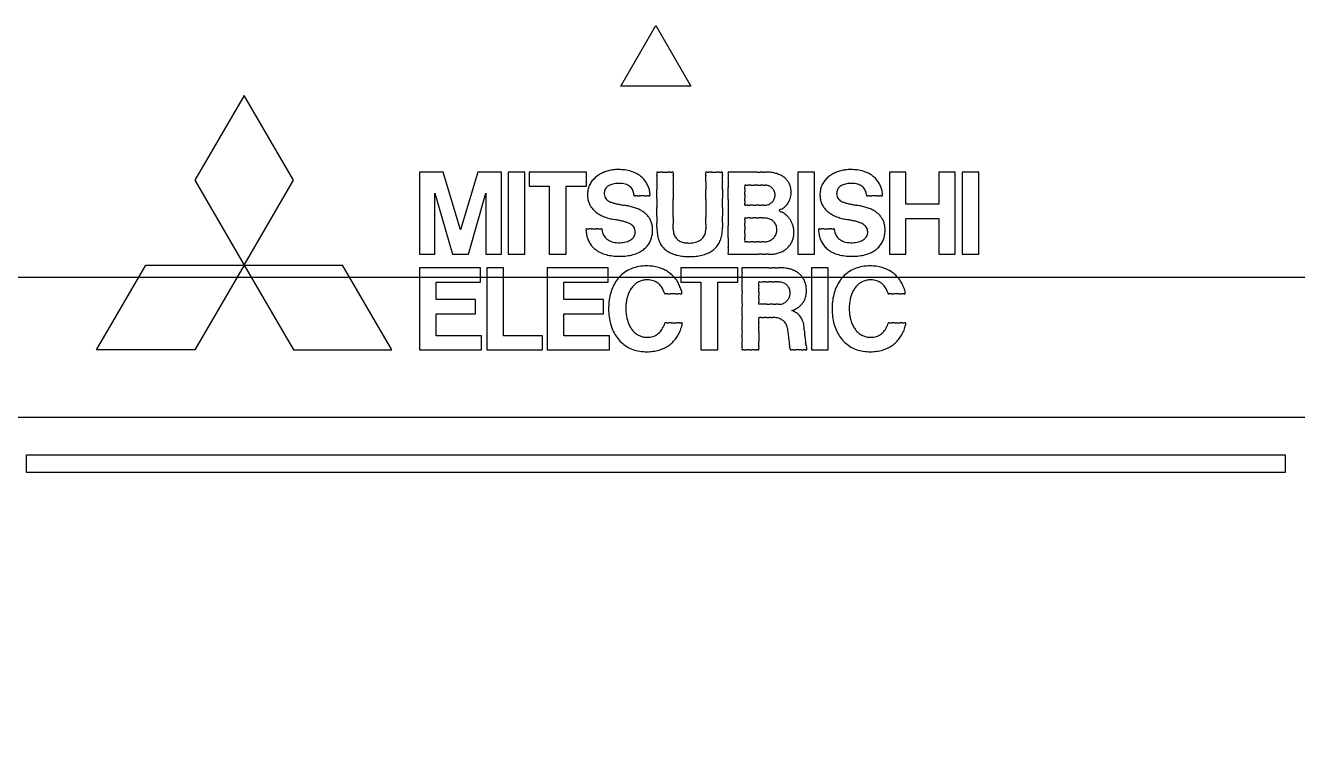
# Model space of a CAD drawing. Header units: millimetres. Extents: x -11 to 5160, y -11 to 2043.
# Drawn here: x 4004.88 to 4011.04, y 1244.85 to 1248.35 of the extents above; entities that cross this region are included whole.
import ezdxf

# ---------------------------------------------------------------- set-up
doc = ezdxf.new("R2010")
doc.units = ezdxf.units.MM

# ---------------------------------------------------------------- blocks, each defined once
blk = doc.blocks.new('*U151')
blk.add_line((1.389, 17.5), (435.049, 17.5))
for points in [[(435.049, -17.5), (1.389, -17.5), (1.389, 17.5), (435.049, 17.5)], [(435.049, -13.5), (1.389, -13.5), (1.389, 13.5), (435.049, 13.5)]]:
    blk.add_lwpolyline(points)
blk = doc.blocks.new('FX5U-32MT ES PLC')
at = {"color": 7, "linetype": 'Continuous'}
for p, q in [((82.45, 22.96795), (83.45, 24.7)), ((83.45, 24.7), (84.45, 22.96795)), ((84.45, 22.96795), (82.45, 22.96795)), ((71.67351, 22.70001), (70.26584, 20.27191)), ((73.08117, 20.27191), (71.67351, 22.70001)), ((77.36412, 20.50617), (76.68268, 20.50617)), ((76.68268, 20.50617), (76.68268, 18.15593)), ((77.85814, 18.85666), (77.36412, 20.50617)), ((78.35148, 20.50617), (77.85814, 18.85666)), ((79.03361, 20.50617), (78.35148, 20.50617)), ((79.03361, 18.15593), (79.03361, 20.50617)), ((79.69714, 20.50617), (79.2224, 20.50617)), ((79.2224, 20.50617), (79.2224, 18.15593)), ((79.69714, 18.15593), (79.69714, 20.50617)), ((81.46171, 20.50617), (79.82392, 20.50617)), ((79.82392, 20.50617), (79.82392, 20.09896)), ((81.46171, 20.09896), (81.46171, 20.50617)), ((86.247854, 20.50617), (85.519991, 20.50617)), ((87.98397, 20.50617), (87.50923, 20.50617)), ((87.50923, 20.50617), (87.50923, 18.15593)), ((87.98397, 18.15593), (87.98397, 20.50617)), ((90.59949, 20.50617), (90.13233, 20.50617)), ((90.13233, 20.50617), (90.13233, 18.15593)), ((90.59949, 19.58978), (90.59949, 20.50617)), ((92.01129, 20.50617), (91.54413, 20.50617)), ((91.54413, 20.50617), (91.54413, 19.58978)), ((92.01129, 18.15593), (92.01129, 20.50617)), ((92.68308, 20.50617), (92.20766, 20.50617)), ((92.20766, 20.50617), (92.20766, 18.15593)), ((92.68308, 18.15593), (92.68308, 20.50617)), ((70.26584, 20.27191), (71.67351, 17.84449)), ((71.67351, 17.84449), (73.08117, 20.27191)), ((79.82392, 20.09896), (80.39994, 20.09896)), ((80.39994, 20.09896), (80.39994, 18.15593)), ((80.885, 18.15593), (80.885, 20.09896)), ((80.885, 20.09896), (81.46171, 20.09896)), ((86.563119, 20.13272), (86.58181, 20.13272)), ((77.12778, 19.90328), (77.6287, 18.15593)), ((77.12778, 18.15593), (77.12778, 19.90328)), ((78.08759, 18.15593), (78.5885, 19.90328)), ((78.5885, 19.90328), (78.5885, 18.15593)), ((83.94632, 19.215052), (83.94632, 19.462794)), ((91.54413, 19.58978), (90.59949, 19.58978)), ((90.59949, 18.15593), (90.59949, 19.18188)), ((90.59949, 19.18188), (91.54413, 19.18188)), ((91.54413, 19.18188), (91.54413, 18.15593)), ((86.54667, 18.51215), (86.529087, 18.51215)), ((67.4512, 15.41708), (68.85887, 17.84449)), ((68.85887, 17.84449), (74.48884, 17.84449)), ((71.67351, 17.84449), (70.26584, 15.41708)), ((71.67351, 17.84449), (73.08117, 15.41708)), ((71.678507, 17.835869), (71.687126, 17.844489)), ((75.89651, 15.41708), (74.48884, 17.84449)), ((76.68268, 18.15593), (77.12778, 18.15593)), ((77.6287, 18.15593), (78.08759, 18.15593)), ((78.5885, 18.15593), (79.03361, 18.15593)), ((79.2224, 18.15593), (79.69714, 18.15593)), ((80.39994, 18.15593), (80.885, 18.15593)), ((85.520606, 18.15593), (85.991761, 18.15593)), ((85.991761, 18.15593), (86.00786, 18.15593)), ((86.00786, 18.15593), (86.282882, 18.15593)), ((87.50923, 18.15593), (87.98397, 18.15593)), ((90.13233, 18.15593), (90.59949, 18.15593)), ((91.54413, 18.15593), (92.01129, 18.15593)), ((92.20766, 18.15593), (92.68308, 18.15593)), ((78.42865, 17.76525), (76.68268, 17.76525)), ((76.68268, 17.76525), (76.68268, 15.41708)), ((78.42865, 17.35804), (78.42865, 17.76525)), ((79.09287, 17.76525), (78.61538, 17.76525)), ((78.61538, 17.76525), (78.61538, 15.41708)), ((79.09287, 15.8236), (79.09287, 17.76525)), ((82.08734, 17.76525), (80.34068, 17.76525)), ((80.34068, 17.76525), (80.34068, 15.41708)), ((82.08734, 17.35804), (82.08734, 17.76525)), ((85.79495, 17.76525), (84.15716, 17.76525)), ((84.15716, 17.76525), (84.15716, 17.35804)), ((85.79495, 17.35804), (85.79495, 17.76525)), ((86.673912, 17.76939), (85.915504, 17.76939)), ((87.89577, 17.76525), (87.89577, 15.41708)), ((88.3712, 17.76525), (87.89577, 17.76525)), ((88.3712, 15.41708), (88.3712, 17.76525)), ((77.16017, 16.85782), (77.16017, 17.35804)), ((77.16017, 17.35804), (78.42865, 17.35804)), ((80.81817, 16.85782), (80.81817, 17.35804)), ((80.81817, 17.35804), (82.08734, 17.35804)), ((84.15716, 17.35804), (84.73318, 17.35804)), ((84.73318, 17.35804), (84.73318, 15.41708)), ((85.21825, 15.41708), (85.21825, 17.35804)), ((85.21825, 17.35804), (85.79495, 17.35804)), ((78.2874, 16.85782), (77.16017, 16.85782)), ((78.2874, 16.44992), (78.2874, 16.85782)), ((81.94609, 16.85782), (80.81817, 16.85782)), ((81.94609, 16.44992), (81.94609, 16.85782)), ((86.38889, 16.72346), (86.38889, 16.743608)), ((77.16017, 15.8236), (77.16017, 16.44992)), ((77.16017, 16.44992), (78.2874, 16.44992)), ((80.81817, 16.44992), (81.94609, 16.44992)), ((80.81817, 15.8236), (80.81817, 16.44992)), ((86.618127, 16.72346), (86.38889, 16.72346)), ((78.46172, 15.8236), (77.16017, 15.8236)), ((78.46172, 15.41708), (78.46172, 15.8236)), ((80.20494, 15.8236), (79.09287, 15.8236)), ((80.20494, 15.41708), (80.20494, 15.8236)), ((82.11973, 15.8236), (80.81817, 15.8236)), ((82.11973, 15.41708), (82.11973, 15.8236)), ((70.26584, 15.41708), (67.4512, 15.41708)), ((73.08117, 15.41708), (75.89651, 15.41708)), ((76.68268, 15.41708), (78.46172, 15.41708)), ((78.61538, 15.41708), (80.20494, 15.41708)), ((80.34068, 15.41708), (82.11973, 15.41708)), ((84.73318, 15.41708), (85.21825, 15.41708)), ((87.89577, 15.41708), (88.3712, 15.41708)), ((65.45115, 11.91755), (65.45115, 12.41709)), ((65.45115, 12.41709), (101.45085, 12.41709)), ((101.45085, 12.41709), (101.45085, 11.91755)), ((101.45085, 11.91755), (65.45115, 11.91755))]:
    blk.add_line(p, q, dxfattribs=at)
for centre, radius, start, end in [((82.227581, 19.76548), 0.777696, 123.100774, 132.984426), ((82.293201, 19.66533), 0.897429, 114.371119, 123.11849), ((82.342783, 19.556929), 1.016631, 106.518261, 114.39549), ((82.366479, 19.480166), 1.096963, 99.163656, 106.564894), ((82.37676, 19.412952), 1.164956, 92.133974, 99.136383), ((82.380687, 19.280904), 1.297059, 84.072109, 92.090117), ((82.398272, 19.390166), 1.186582, 75.733784, 84.37183), ((82.455041, 19.619), 0.950816, 65.932827, 75.65104), ((82.506967, 19.736313), 0.822525, 55.616045, 65.902917), ((82.553195, 19.804924), 0.739797, 44.898811, 55.5699), ((83.636023, 20.451315), 0.163458, 163.669211, 196.330789), ((83.503788, 20.487761), 0.026403, 135.795174, 158.876618), ((82.584166, 20.319569), 0.899096, 354.525008, 5.474992), ((83.500748, 20.469288), 0.040158, 66.697224, 113.302776), ((83.543319, 20.707473), 0.203064, 262.448825, 277.551175), ((83.603888, 19.6173), 0.889516, 87.816914, 92.183086), ((83.675256, 25.24082), 4.734799, 269.546404, 270.453596), ((83.750224, 25.215958), 4.709937, 269.54401, 270.45599), ((83.821592, 19.620127), 0.88669, 87.809954, 92.190046), ((83.882161, 20.70684), 0.202437, 262.425294, 277.574706), ((83.924732, 20.469428), 0.040029, 66.617743, 113.382257), ((83.921388, 20.487818), 0.026583, 20.293748, 43.661256), ((84.889103, 20.314554), 0.946889, 174.662026, 185.337974), ((83.780922, 20.44984), 0.172, 344.073671, 15.926329), ((85.036949, 20.44984), 0.169233, 163.806203, 196.193797), ((84.899599, 20.487456), 0.026931, 135.980927, 159.158393), ((83.947456, 20.314554), 0.93115, 354.571531, 5.428469), ((84.8964, 20.468686), 0.040822, 66.669095, 113.330905), ((84.939724, 20.710802), 0.206426, 262.440418, 277.559582), ((85.001364, 19.602681), 0.904147, 87.814265, 92.185735), ((85.073993, 25.308174), 4.802155, 269.544859, 270.455141), ((85.150287, 25.336089), 4.83007, 269.547489, 270.452511), ((85.222916, 19.599506), 0.907319, 87.82191, 92.17809), ((85.284556, 20.711511), 0.207129, 262.466234, 277.533766), ((85.32788, 20.46853), 0.040965, 66.755436, 113.244564), ((85.324991, 20.487397), 0.02675, 21.673318, 44.570739), ((86.230266, 20.319569), 0.884586, 174.434919, 185.565081), ((85.195645, 20.451315), 0.160909, 343.403087, 16.596913), ((85.529684, 20.494211), 0.017216, 136.002354, 223.903552), ((85.266458, 20.405553), 0.262293, 342.99255, 17.00745), ((86.294495, -2072.440076), 2092.946246, 89.998723, 90.001277), ((86.385556, 559.873164), 539.366996, 269.995281, 270.004719), ((86.46773, -110.170094), 130.67627, 89.983446, 90.016554), ((86.53213, 48.743901), 28.237743, 269.945935, 270.054065), ((86.569869, 16.341599), 4.164586, 89.847378, 90.152622), ((86.580278, 19.118474), 1.387696, 84.361365, 89.971719), ((86.614334, 19.475347), 1.029204, 76.740565, 84.296102), ((86.663177, 19.680054), 0.818752, 68.150544, 76.78175), ((86.723094, 19.829946), 0.657329, 58.265353, 68.135554), ((86.776774, 19.917484), 0.554643, 47.29279, 58.225111), ((88.875931, 19.765483), 0.777695, 123.100985, 132.984609), ((88.941549, 19.665337), 0.897422, 114.371348, 123.118717), ((88.991132, 19.556933), 1.016627, 106.518516, 114.39569), ((89.014813, 19.48023), 1.096898, 99.16368, 106.565252), ((89.025117, 19.412821), 1.165088, 92.134545, 99.13603), ((89.02908, 19.279153), 1.298811, 84.075788, 92.089623), ((89.04666, 19.387936), 1.188811, 75.74735, 84.377403), ((89.103636, 19.617834), 0.951963, 65.950379, 75.66439), ((89.155764, 19.73569), 0.823094, 55.635017, 65.920668), ((89.202219, 19.804682), 0.739923, 44.915552, 55.588826), ((82.110145, 19.875037), 0.61659, 156.580718, 169.355943), ((82.114484, 19.871826), 0.621849, 144.226127, 156.46813), ((82.160618, 19.837562), 0.67931, 132.997885, 144.156101), ((82.20722, 19.901701), 0.236502, 143.672483, 156.583489), ((82.225038, 19.887918), 0.259022, 131.503364, 143.551055), ((82.257942, 19.850332), 0.308975, 120.804292, 131.45428), ((82.297717, 19.783626), 0.386639, 111.656206, 120.804785), ((82.336841, 19.685594), 0.492191, 103.883529, 111.677801), ((82.368386, 19.559422), 0.622245, 97.215937, 103.915583), ((82.388766, 19.399195), 0.783763, 91.454047, 97.222691), ((82.392107, 19.395939), 0.78711, 85.472414, 91.691179), ((82.405803, 19.56474), 0.617755, 78.093296, 85.502894), ((82.43321, 19.694194), 0.485431, 69.469937, 78.106074), ((82.465721, 19.781259), 0.392495, 59.574423, 69.457271), ((82.497224, 19.835183), 0.330043, 48.471092, 59.549371), ((82.511424, 19.852481), 0.307679, 36.803885, 48.315078), ((82.527494, 19.863912), 0.287965, 24.575031, 36.898333), ((82.573407, 19.826164), 0.710488, 34.268547, 44.836019), ((82.579613, 19.831677), 0.702255, 23.839736, 34.181927), ((82.637108, 19.851015), 0.641874, 13.244844, 24.335197), ((87.444188, 20.120624), 3.966643, 178.365225, 181.634775), ((79.768461, 20.110261), 4.179475, 358.406781, 1.593219), ((88.982768, 20.110261), 4.109981, 178.379835, 181.620165), ((81.449163, 20.120624), 3.902328, 358.338275, 1.661725), ((86.898182, 20.196635), 1.387215, 174.531527, 185.468473), ((79.395658, 19.894975), 6.123967, 358.414322, 1.585678), ((86.082065, 20.107218), 0.094685, 168.562004, 191.437996), ((88.091, 19.984789), 2.102128, 178.899807, 181.100193), ((86.009576, 20.120636), 0.021011, 144.892075, 165.222951), ((85.502148, 20.056796), 0.488139, 356.283001, 3.716999), ((86.008582, 20.102101), 0.034637, 62.125105, 117.874895), ((86.055097, 20.317877), 0.187624, 260.700187, 279.299813), ((86.125582, 19.305566), 0.828128, 87.219997, 92.780003), ((86.211477, 23.484359), 3.351951, 269.218304, 270.781696), ((86.304221, 7.271599), 12.861207, 89.790556, 90.209444), ((86.395252, 67.451462), 47.318763, 269.946701, 270.053299), ((86.476011, -147.464349), 167.597073, 89.98744, 90.01256), ((86.537935, 598.946344), 578.813625, 269.997507, 270.002493), ((86.579671, 19.88957), 0.24316, 79.616634, 89.495911), ((86.576559, 19.878533), 0.254579, 69.649196, 79.375553), ((86.564658, 19.844856), 0.290294, 60.990458, 69.758356), ((86.557502, 19.831798), 0.305184, 52.481824, 61.004388), ((86.555501, 19.82889), 0.308709, 43.963205, 52.515961), ((86.562432, 19.835424), 0.299183, 35.069774, 43.98398), ((86.812474, 19.957216), 0.501234, 35.609501, 47.211146), ((86.818543, 19.962643), 0.49314, 23.83777, 35.50738), ((86.786189, 19.949209), 0.528165, 12.620873, 23.752362), ((86.706592, 19.932035), 0.609591, 2.439008, 12.561364), ((88.758565, 19.875016), 0.616662, 156.581501, 169.355221), ((88.762821, 19.871834), 0.621834, 144.226065, 156.468359), ((88.808974, 19.837559), 0.679317, 132.998099, 144.156177), ((88.85543, 19.901723), 0.236359, 143.653601, 156.574249), ((88.873292, 19.887895), 0.258942, 131.475661, 143.531658), ((88.906297, 19.850156), 0.309077, 120.772262, 131.42639), ((88.946224, 19.783113), 0.387109, 111.625138, 120.772829), ((88.985527, 19.684479), 0.493284, 103.857967, 111.646913), ((89.017253, 19.557338), 0.624324, 97.199699, 103.890091), ((89.037756, 19.395819), 0.787139, 91.449413, 97.206861), ((89.041088, 19.394598), 0.788451, 85.476446, 91.689263), ((89.054855, 19.564854), 0.617639, 78.092698, 85.503845), ((89.08224, 19.694174), 0.485451, 69.470231, 78.106083), ((89.114762, 19.781272), 0.39248, 59.574205, 69.457411), ((89.146263, 19.835194), 0.330031, 48.470583, 59.549175), ((89.160463, 19.852491), 0.307668, 36.803064, 48.314542), ((89.176527, 19.863917), 0.287962, 24.574156, 36.897484), ((89.222612, 19.826118), 0.710347, 34.280787, 44.852562), ((89.228946, 19.831722), 0.701957, 23.846482, 34.194017), ((89.286348, 19.851032), 0.641672, 13.247513, 24.341666), ((82.181205, 19.863784), 0.688509, 169.527864, 181.493581), ((82.192007, 19.86006), 0.699222, 181.165463, 191.157345), ((82.10976, 19.844417), 0.615502, 191.210152, 201.940192), ((82.255021, 19.894227), 0.284831, 169.971006, 182.301752), ((82.23745, 19.889182), 0.267107, 181.371667, 197.969587), ((82.210234, 19.900978), 0.239556, 156.711279, 169.695501), ((82.18681, 19.874953), 0.214558, 198.527331, 217.039195), ((82.208673, 19.894981), 0.24409, 217.700558, 234.147503), ((82.286941, 20.003984), 0.378281, 234.208801, 245.926751), ((82.415759, 20.287516), 0.689701, 245.763967, 253.086345), ((82.427452, 19.823355), 0.39584, 14.60927, 23.891388), ((82.55715, 19.849943), 0.263722, 1.253733, 16.126992), ((82.86531, 19.848516), 0.045079, 170.813076, 211.846876), ((82.842513, 19.871039), 0.048833, 251.497933, 288.502067), ((82.884363, 19.572301), 0.253801, 84.040065, 95.959935), ((82.944306, 20.936389), 1.112167, 268.269251, 271.730749), ((83.015106, 14.344629), 5.480228, 89.610975, 90.389025), ((83.089524, 11.055225), 8.769584, 89.756894, 90.243106), ((83.160324, 21.296836), 1.472489, 268.692855, 271.307145), ((83.220267, 19.493129), 0.332646, 85.456148, 94.543852), ((83.262117, 19.886387), 0.063575, 255.891709, 284.108291), ((80.595229, 19.517227), 2.709685, 7.629505, 10.221601), ((83.228161, 19.854097), 0.057515, 329.296779, 23.448534), ((143.952222, 19.620688), 60.473203, 179.876277, 180.123723), ((67.477743, 19.879367), 16.00193, 359.541344, 0.458656), ((100.898976, 19.86252), 16.953166, 179.555443, 180.444557), ((14.4787, 19.596888), 69.46775, 359.889402, 0.110598), ((154.147498, 19.596888), 69.273198, 179.889091, 180.110909), ((68.189691, 19.86252), 16.685257, 359.548305, 0.451695), ((101.088861, 19.879367), 15.739533, 179.533697, 180.466303), ((26.020832, 19.620688), 59.329162, 359.873891, 0.126109), ((117.599527, 19.537008), 32.082801, 179.66335, 180.33665), ((88.101531, 19.646944), 2.11254, 179.085394, 180.914606), ((102.873428, 19.809225), 16.884229, 179.846128, 180.153872), ((78.046825, 19.899497), 7.942562, 359.675893, 0.324107), ((77.623675, 19.722273), 8.365688, 359.71503, 0.28497), ((86.573177, 19.838851), 0.278656, 309.208321, 319.228321), ((86.565286, 19.845533), 0.288996, 319.246683, 328.722567), ((86.575693, 19.84467), 0.283017, 25.574172, 35.080244), ((86.554534, 19.852069), 0.301578, 328.721817, 337.685297), ((86.590152, 19.851646), 0.266964, 15.353211, 25.563308), ((86.547328, 19.855137), 0.30941, 337.666469, 346.301935), ((86.599297, 19.854315), 0.257438, 4.468947, 15.31932), ((86.545742, 19.855537), 0.311046, 346.299575, 354.770714), ((86.576705, 19.853501), 0.280027, 354.608043, 4.274761), ((86.764448, 19.916314), 0.550005, 330.281456, 338.265541), ((86.745003, 19.924467), 0.571087, 338.228094, 346.108931), ((86.741077, 19.925409), 0.575124, 346.111738, 354.166076), ((86.696505, 19.928812), 0.619812, 354.27192, 2.696959), ((88.829186, 19.863816), 0.688141, 169.524856, 181.496994), ((88.839139, 19.860093), 0.698004, 181.170219, 191.179839), ((88.757346, 19.844523), 0.614744, 191.234204, 201.979282), ((88.903317, 19.894228), 0.284778, 169.969321, 182.302394), ((88.88576, 19.889179), 0.267066, 181.371357, 197.971839), ((88.858465, 19.900992), 0.239435, 156.702623, 169.693751), ((88.835112, 19.874948), 0.214509, 198.530189, 217.047245), ((88.856999, 19.895002), 0.244076, 217.709249, 234.160345), ((88.935318, 20.004126), 0.378396, 234.221426, 245.940505), ((89.064221, 20.288021), 0.690182, 245.777467, 253.099236), ((89.07648, 19.82336), 0.395841, 14.608512, 23.890564), ((89.206165, 19.849943), 0.263737, 1.253716, 16.126088), ((89.51434, 19.848516), 0.04508, 170.813287, 211.846841), ((89.491544, 19.87104), 0.048834, 251.497738, 288.502262), ((89.533394, 19.572298), 0.253804, 84.040002, 95.959998), ((89.593339, 20.936402), 1.112179, 268.269233, 271.730767), ((89.66414, 14.344563), 5.480293, 89.610971, 90.389029), ((89.73856, 11.055166), 8.769643, 89.756891, 90.243109), ((89.809361, 21.296848), 1.472501, 268.692838, 271.307162), ((89.869306, 19.493127), 0.332649, 85.456087, 94.543913), ((89.911156, 19.886387), 0.063575, 255.891518, 284.108482), ((87.247262, 19.51764), 2.706664, 7.629254, 10.224252), ((89.8772, 19.854097), 0.057515, 329.296826, 23.448399), ((82.082957, 19.834764), 0.587035, 202.043772, 213.009764), ((82.106822, 19.851427), 0.616126, 213.100153, 223.620025), ((82.167626, 19.910325), 0.700777, 223.676521, 233.257153), ((82.254418, 20.027111), 0.846282, 233.278511, 241.666926), ((82.614567, 20.930043), 1.362278, 252.948459, 257.162078), ((83.026212, 22.717834), 3.196846, 257.088257, 259.100515), ((84.491914, 30.224037), 10.844803, 258.995175, 259.649516), ((81.412636, 13.254961), 6.401418, 78.619658, 79.825382), ((82.35136, 17.904125), 1.658433, 73.878475, 78.719501), ((82.503203, 18.448542), 1.093275, 66.811841, 73.600748), ((82.578519, 18.620986), 0.905108, 59.283878, 66.896116), ((82.664648, 18.766651), 0.735885, 50.478968, 59.256064), ((82.72943, 18.845757), 0.633638, 40.728553, 50.445653), ((-106.042192, 19.369475), 189.521391, 359.963532, 0.036468), ((1147.238608, 19.338923), 1062.364186, 179.993319, 180.006681), ((265.644255, 19.369475), 180.294446, 179.961665, 180.038335), ((120.882627, 19.159168), 35.365854, 179.693261, 180.306739), ((86.013328, 19.565492), 0.024461, 169.71864, 197.639589), ((85.558985, 19.591541), 0.430821, 357.115167, 2.884833), ((86.00229, 19.582539), 0.027365, 243.353852, 296.646148), ((86.041138, 19.390796), 0.169382, 80.973298, 99.026702), ((86.104504, 20.328317), 0.771116, 267.265299, 272.734701), ((86.184216, 16.396762), 3.161609, 89.222154, 90.777846), ((86.2721, 31.601573), 12.043577, 269.78609, 270.21391), ((86.359984, -16.557675), 36.115781, 89.931909, 90.068091), ((86.439696, 53.398469), 33.840409, 269.937708, 270.062292), ((86.503062, 10.328153), 9.229965, 89.835033, 90.164967), ((86.54191, 21.057154), 1.499124, 269.530936, 270.469064), ((86.551979, 19.973066), 0.414992, 270.30425, 277.197962), ((86.563594, 19.86553), 0.306854, 277.562165, 288.153076), ((86.569659, 19.847716), 0.288038, 288.110654, 298.625209), ((86.57535, 19.836447), 0.275419, 298.709225, 309.174278), ((87.013614, 19.422788), 0.041831, 191.094791, 225.251451), ((87.032679, 19.362962), 0.079337, 86.91973, 139.261476), ((87.086002, 19.520476), 0.163097, 231.362398, 260.565697), ((86.987909, 19.587856), 0.153702, 288.60309, 315.256275), ((86.954561, 19.11721), 0.264025, 48.17735, 66.635514), ((86.217991, 20.570045), 1.400619, 308.876335, 311.823664), ((86.525273, 18.539914), 0.982649, 46.900594, 51.972797), ((86.846045, 19.84633), 0.442735, 313.710337, 323.221453), ((86.742849, 19.930365), 0.575731, 322.671871, 330.132631), ((88.731194, 19.835112), 0.586972, 202.08289, 213.054246), ((88.755557, 19.852124), 0.616671, 213.144451, 223.661229), ((88.816755, 19.911475), 0.70192, 223.717196, 233.289052), ((88.903802, 20.028729), 0.847953, 233.309967, 241.687836), ((89.26309, 20.931235), 1.363433, 252.961074, 257.174585), ((89.675214, 22.723028), 3.202009, 257.101257, 259.112337), ((91.117439, 30.114363), 10.732728, 259.004716, 259.666709), ((88.081138, 13.348451), 6.305924, 78.625491, 79.851256), ((89.001437, 17.910555), 1.651924, 73.85659, 78.71151), ((89.151022, 18.445936), 1.096074, 66.816292, 73.586183), ((89.226296, 18.618378), 0.907924, 59.306899, 66.898856), ((89.312366, 18.764053), 0.738722, 50.528786, 59.280137), ((89.377516, 18.843733), 0.635799, 40.801704, 50.496432), ((82.351201, 20.20589), 1.049576, 241.648311, 248.887998), ((82.462349, 20.495791), 1.360053, 248.918868, 254.931924), ((82.512349, 20.660052), 1.531675, 254.72323, 260.475724), ((81.669575, 15.627435), 3.57102, 78.550645, 80.500871), ((81.863984, 16.539284), 2.638744, 76.371252, 78.757707), ((82.147962, 17.709546), 1.434519, 72.453243, 76.380595), ((82.323777, 18.26127), 0.855462, 66.704393, 72.54022), ((82.45794, 18.570789), 0.518118, 58.292384, 66.79496), ((82.555017, 18.727317), 0.333931, 46.586771, 58.346981), ((82.614056, 18.790569), 0.24741, 31.752421, 46.451739), ((82.625383, 18.799668), 0.232997, 15.780992, 31.315574), ((82.767145, 18.879189), 0.583245, 30.3499, 40.65722), ((82.766222, 18.879671), 0.583798, 19.914326, 30.263284), ((82.717553, 18.862882), 0.635276, 10.000656, 19.8429), ((82.607681, 18.84422), 0.74672, 1.061642, 9.946769), ((86.061168, 18.908275), 2.582067, 179.615045, 181.189217), ((294.932873, 19.150619), 211.453736, 179.973384, 180.026616), ((25.954457, 18.989007), 57.524738, 359.936868, 0.063132), ((141.806383, 19.114184), 57.860151, 179.900115, 180.099885), ((72.889397, 18.948228), 11.057115, 359.662728, 0.337272), ((94.074888, 18.948228), 9.200688, 179.594675, 180.405325), ((37.208092, 19.114184), 47.666445, 359.878754, 0.121246), ((82.972509, 18.907966), 2.377407, 358.776996, 0.425537), ((131.912158, 18.989007), 46.562351, 179.922005, 180.077995), ((-93.79671, 19.150619), 179.146587, 359.968584, 0.031416), ((78.983208, 18.797888), 6.536334, 358.492601, 1.507399), ((86.014466, 19.184608), 0.025834, 161.27916, 192.658182), ((87.834438, 19.087627), 1.84561, 178.759759, 181.240241), ((105.271928, 18.89538), 19.282742, 179.840388, 180.159612), ((78.455476, 18.998388), 7.533945, 359.625139, 0.374861), ((85.614586, 19.153261), 0.375554, 356.078135, 3.921865), ((86.001973, 19.167055), 0.028484, 65.142477, 114.857523), ((86.039874, 19.367754), 0.176765, 261.565505, 278.434495), ((86.101697, 18.388781), 0.80492, 87.444091, 92.555909), ((86.179467, 22.493697), 3.301063, 269.273165, 270.726835), ((86.26521, 6.575526), 12.617451, 89.800793, 90.199207), ((86.350953, 58.5539), 39.361022, 269.939045, 270.060955), ((86.428723, -22.980178), 42.173093, 89.951234, 90.048766), ((86.490546, 31.263868), 12.070996, 269.876932, 270.123068), ((86.528447, 17.224469), 1.968467, 89.651479, 90.348521), ((86.537811, 18.618581), 0.574325, 84.677913, 89.73957), ((86.548593, 18.75417), 0.438325, 76.508556, 84.437376), ((86.558031, 18.790827), 0.400478, 68.196685, 76.597935), ((86.576195, 18.836591), 0.351241, 58.856098, 68.174971), ((86.593803, 18.865912), 0.317039, 48.690907, 58.839132), ((86.606605, 18.880878), 0.297347, 37.82197, 48.640142), ((86.606703, 18.881469), 0.296907, 26.657581, 37.743533), ((86.588543, 18.872751), 0.317048, 15.683641, 26.593151), ((86.534485, 18.858407), 0.372972, 5.561845, 15.560235), ((86.767717, 18.814437), 0.616637, 37.653333, 45.920543), ((86.705496, 18.762174), 0.697834, 30.495785, 37.929808), ((86.730946, 18.777863), 0.667943, 22.562244, 30.444077), ((86.744602, 18.783355), 0.653224, 14.402621, 22.576958), ((86.773394, 18.790555), 0.623547, 5.708315, 14.419864), ((89.000697, 20.207864), 1.051615, 241.669028, 248.899013), ((89.111803, 20.497808), 1.362116, 248.92963, 254.935947), ((89.16173, 20.661891), 1.533547, 254.72798, 260.474179), ((88.322091, 15.641194), 3.556875, 78.559159, 80.51967), ((88.515709, 16.549805), 2.62793, 76.370144, 78.767217), ((88.798749, 17.716078), 1.427803, 72.436102, 76.37971), ((88.974108, 18.265789), 0.850802, 66.663608, 72.523502), ((89.107821, 18.573671), 0.51514, 58.21878, 66.754177), ((89.204372, 18.728924), 0.332313, 46.478616, 58.271638), ((89.262784, 18.791302), 0.246859, 31.631482, 46.339388), ((89.273349, 18.799907), 0.233357, 15.694943, 31.193057), ((89.415946, 18.877851), 0.584414, 30.434703, 40.731578), ((89.416084, 18.878951), 0.583739, 19.991603, 30.34851), ((89.368893, 18.862626), 0.633669, 10.049757, 19.919937), ((89.260569, 18.844166), 0.743553, 1.070348, 9.993818), ((81.507814, 18.846866), 0.061546, 148.8426, 204.411223), ((94.549934, 20.592493), 13.217359, 187.700521, 188.272261), ((81.47055, 18.813303), 0.067196, 76.747551, 103.252449), ((82.10947, 18.8244), 0.653181, 191.800829, 203.246532), ((81.51215, 19.229546), 0.351813, 265.729848, 274.270152), ((82.148045, 18.83304), 0.692073, 202.643335, 213.465405), ((81.571736, 17.318937), 1.56013, 88.773658, 91.226342), ((81.642113, 28.543341), 9.664702, 269.780726, 270.219274), ((81.716087, 24.168044), 5.289463, 269.599349, 270.400651), ((81.786464, 17.787645), 1.091576, 88.247116, 91.752884), ((81.84605, 19.126676), 0.249346, 263.969505, 276.030495), ((81.88765, 18.83325), 0.047999, 71.281112, 108.718888), ((81.865655, 18.855335), 0.044104, 351.514117, 32.006175), ((82.175, 18.857037), 0.265851, 181.769722, 196.522523), ((82.337202, 18.894064), 0.432017, 195.112554, 204.020398), ((82.245731, 18.857269), 0.333509, 204.643362, 216.204905), ((82.272564, 18.875787), 0.3661, 216.062755, 226.836238), ((82.286052, 18.891392), 0.38671, 226.960366, 237.633189), ((82.316343, 18.939487), 0.443549, 237.65409, 247.594585), ((82.502214, 18.92346), 0.421627, 293.202062, 302.453441), ((82.54556, 18.855223), 0.340786, 302.460122, 312.817085), ((82.58396, 18.813612), 0.284165, 312.840281, 324.242998), ((82.611095, 18.793641), 0.250474, 324.32296, 336.444598), ((82.632457, 18.784399), 0.227199, 336.428035, 349.274578), ((82.586496, 18.789679), 0.273137, 1.224003, 15.578928), ((82.605792, 18.787129), 0.253917, 349.789206, 1.89224), ((82.68776, 18.813977), 0.663541, 331.007305, 341.879215), ((82.637439, 18.829862), 0.716307, 341.923535, 352.04624), ((82.563338, 18.840266), 0.791135, 352.042595, 1.288472), ((84.54451, 18.878473), 1.065118, 181.279704, 190.387683), ((84.293795, 18.831948), 0.810123, 190.348301, 201.068507), ((85.061513, 18.863389), 1.115368, 178.985353, 181.384995), ((84.371892, 18.849107), 0.42561, 181.706772, 189.422712), ((84.309938, 18.839766), 0.362964, 189.56912, 198.831053), ((84.286049, 18.831428), 0.337662, 198.8004, 209.002014), ((84.270738, 18.823379), 0.320369, 209.070767, 220.224641), ((84.276404, 18.828874), 0.328244, 220.318219, 231.87029), ((84.300507, 18.860666), 0.368135, 231.974494, 243.223601), ((84.477656, 18.917434), 0.430722, 294.497922, 304.143487), ((84.504648, 18.877331), 0.382381, 304.168668, 314.420137), ((84.526712, 18.854514), 0.350642, 314.454822, 325.172389), ((84.538562, 18.845858), 0.335971, 325.229861, 336.151076), ((84.544242, 18.84333), 0.329754, 336.153827, 347.232546), ((84.513276, 18.84896), 0.361201, 347.447093, 357.711694), ((83.970895, 18.863316), 0.903753, 358.175259, 1.256929), ((84.66378, 18.800536), 0.674573, 327.176497, 338.892047), ((84.547886, 18.843932), 0.798319, 338.981897, 349.500169), ((84.349975, 18.881062), 0.999683, 349.474795, 358.633548), ((87.003546, 18.489604), 1.492507, 174.758776, 185.241224), ((86.137025, 18.542361), 0.149429, 171.439139, 188.560861), ((89.30978, 18.687398), 3.320865, 179.174994, 180.825006), ((73.978864, 18.788439), 12.010514, 359.746091, 0.253909), ((85.216819, 18.602093), 0.77335, 357.221457, 2.778543), ((86.56853, 18.861848), 0.346093, 297.098853, 306.649742), ((86.576367, 18.851129), 0.332816, 306.668707, 316.417198), ((86.581688, 18.845915), 0.325367, 316.436536, 326.334811), ((86.582344, 18.845298), 0.324479, 326.361112, 336.334233), ((86.57742, 18.84734), 0.329809, 336.352713, 346.342624), ((86.55816, 18.851615), 0.349534, 346.407103, 356.138295), ((86.514361, 18.854245), 0.39341, 356.185788, 5.881106), ((86.77946, 18.770575), 0.615568, 336.924827, 347.183769), ((86.706077, 18.78669), 0.690698, 347.230681, 356.773751), ((86.72912, 18.788557), 0.667804, 356.502517, 5.501083), ((88.1575, 18.846876), 0.06152, 148.837371, 204.431885), ((101.629939, 20.652654), 13.651825, 187.708757, 188.2623), ((88.120239, 18.813335), 0.06716, 76.760551, 103.239449), ((88.759185, 18.824354), 0.653169, 191.796921, 203.242586), ((88.161776, 19.22936), 0.351624, 265.734006, 274.265994), ((88.798084, 18.833104), 0.692403, 202.637689, 213.453717), ((88.221272, 17.319757), 1.559309, 88.77486, 91.22514), ((88.291544, 28.539905), 9.661265, 269.780979, 270.219021), ((88.365406, 24.163259), 5.284679, 269.59959, 270.40041), ((88.435678, 17.78856), 1.090659, 88.248285, 91.751715), ((88.495174, 19.12647), 0.249137, 263.973551, 276.026449), ((88.536711, 18.833285), 0.047958, 71.293667, 108.706333), ((88.514716, 18.855351), 0.044075, 351.487363, 32.004452), ((88.82359, 18.856966), 0.265409, 181.757397, 196.534909), ((88.986542, 18.894175), 0.432345, 195.116056, 204.017137), ((88.894711, 18.857242), 0.333452, 204.642607, 216.20616), ((88.921605, 18.875799), 0.366115, 216.06333, 226.836424), ((88.935079, 18.891392), 0.386707, 226.960733, 237.633753), ((88.965379, 18.939501), 0.443563, 237.654638, 247.594986), ((89.15073, 18.922934), 0.421149, 293.232195, 302.484691), ((89.19391, 18.855039), 0.340687, 302.491454, 312.84454), ((89.232203, 18.813583), 0.284251, 312.867482, 324.262588), ((89.259273, 18.793674), 0.250651, 324.342514, 336.453816), ((89.280756, 18.784393), 0.227248, 336.435251, 349.278594), ((89.233663, 18.789727), 0.27432, 1.208702, 15.499658), ((89.2537, 18.787163), 0.254359, 349.799294, 1.881236), ((89.337767, 18.814253), 0.663284, 330.967695, 341.846827), ((89.287998, 18.829977), 0.715475, 341.892037, 352.02758), ((89.21537, 18.840229), 0.788823, 352.021776, 1.29488), ((82.13153, 18.824417), 0.673543, 213.628161, 225.03113), ((82.157139, 18.851876), 0.71107, 225.134886, 236.534911), ((82.220549, 18.949627), 0.827583, 236.604493, 247.249665), ((82.347764, 19.016445), 0.526673, 247.625519, 256.721977), ((82.374747, 19.130417), 0.643797, 256.714359, 264.899819), ((82.39089, 19.320393), 0.834456, 264.955388, 271.891043), ((82.394792, 19.353819), 0.867749, 271.560723, 277.855838), ((82.420991, 19.164146), 0.676276, 277.853442, 285.056277), ((82.458583, 19.025061), 0.5322, 285.037834, 293.210021), ((82.553309, 19.035828), 0.922836, 287.792399, 297.518968), ((82.625123, 18.896731), 0.766296, 297.562343, 308.24732), ((82.678011, 18.828287), 0.679803, 308.317752, 319.562569), ((82.700815, 18.807615), 0.649038, 319.645769, 330.939936), ((84.151754, 18.778477), 0.658357, 201.16986, 213.319149), ((84.109257, 18.7526), 0.608634, 213.481129, 226.100972), ((84.133592, 18.780472), 0.645592, 226.259964, 238.233594), ((84.199783, 18.889573), 0.773198, 238.319644, 248.791761), ((84.337157, 18.934342), 0.450422, 243.283676, 253.607081), ((84.37807, 19.074981), 0.596891, 253.649483, 262.580608), ((84.404006, 19.262099), 0.785793, 262.467155, 270.338639), ((84.408464, 19.208768), 0.732448, 270.014538, 277.221414), ((84.425971, 19.062826), 0.585464, 277.317058, 285.576948), ((84.449069, 18.980594), 0.50005, 285.557761, 294.477664), ((84.609735, 18.906192), 0.789065, 292.554965, 303.025545), ((84.672794, 18.807443), 0.671904, 303.106498, 314.776504), ((84.697441, 18.780544), 0.635452, 314.907242, 327.046082), ((85.238632, 18.270749), 0.29061, 343.504415, 16.495585), ((86.011107, 18.523658), 0.022133, 189.20867, 211.330742), ((86.007436, 18.540938), 0.032571, 242.113321, 297.886679), ((86.051192, 18.337326), 0.177135, 80.733984, 99.266016), ((86.117498, 19.293483), 0.782246, 267.23148, 272.76852), ((86.198299, 15.346051), 3.166392, 89.221568, 90.778432), ((86.285543, 30.661344), 12.149275, 269.791431, 270.208569), ((86.371176, -26.187275), 44.699444, 89.946924, 90.053076), ((86.447145, 176.831929), 158.319782, 269.987492, 270.012508), ((86.505397, -528.261437), 546.773587, 89.997518, 90.002482), ((86.548045, 18.925398), 0.413251, 269.809315, 278.800163), ((86.551608, 18.906009), 0.393545, 278.719475, 287.71199), ((86.560223, 18.878225), 0.364457, 287.750591, 297.088558), ((86.741176, 18.897622), 0.736414, 284.895373, 294.289003), ((86.779801, 18.810875), 0.641458, 294.331525, 304.496339), ((86.810232, 18.765796), 0.587071, 304.540312, 315.202149), ((86.825179, 18.750126), 0.565424, 315.261722, 326.120145), ((86.816379, 18.755315), 0.575622, 326.179568, 336.881971), ((88.78138, 18.824362), 0.673649, 213.616577, 225.01553), ((88.806821, 18.851634), 0.710925, 225.119023, 236.517279), ((88.870019, 18.949), 0.826999, 236.586901, 247.233761), ((88.996794, 19.016444), 0.526671, 247.625798, 256.72249), ((89.023804, 19.130557), 0.643938, 256.715393, 264.899278), ((89.039882, 19.3193), 0.833363, 264.95197, 271.892569), ((89.043797, 19.350623), 0.864553, 271.564707, 277.870585), ((89.069876, 19.162139), 0.674274, 277.868563, 285.080552), ((89.107287, 19.023953), 0.531114, 285.06225, 293.23997), ((89.202147, 19.037222), 0.924254, 287.783682, 297.500766), ((89.274, 18.897952), 0.767542, 297.543751, 308.218213), ((89.327082, 18.829199), 0.680687, 308.28809, 319.525113), ((89.350249, 18.808196), 0.649431, 319.607934, 330.900542), ((82.296799, 19.133091), 1.02626, 247.284877, 256.843546), ((82.371743, 19.456309), 1.358053, 256.868492, 265.043428), ((82.407204, 19.816632), 1.720097, 264.903638, 272.089079), ((82.421342, 19.633883), 1.536972, 271.810731, 279.144426), ((82.480435, 19.262945), 1.161357, 279.174463, 287.791847), ((84.280144, 19.096211), 0.994912, 248.782244, 257.531011), ((84.362701, 19.474274), 1.381883, 257.573209, 264.427625), ((84.394238, 19.707297), 1.616891, 264.117188, 270.510705), ((84.422548, 19.636121), 1.545714, 269.484833, 276.454511), ((84.453249, 19.427863), 1.335343, 276.150087, 283.47436), ((84.533062, 19.090822), 0.988983, 283.527536, 292.554408), ((85.534234, 18.172088), 0.023412, 136.401047, 223.643806), ((86.338246, 1614.01311), 1595.857181, 269.998012, 270.001988), ((86.446816, -394.976948), 413.132882, 89.992621, 90.007379), ((86.545792, 118.94103), 100.78511, 269.97398, 270.02602), ((86.624621, -3.950726), 22.10668, 89.914319, 90.085681), ((86.67275, 21.653886), 3.497989, 269.753154, 270.246846), ((86.685235, 19.271427), 1.1155, 270.132761, 276.055077), ((86.710847, 19.009269), 0.852106, 276.201961, 284.936384), ((88.946076, 19.13187), 1.025054, 247.269217, 256.832167), ((89.020829, 19.453965), 1.355709, 256.856997, 265.038886), ((89.056288, 19.814566), 1.718031, 264.900765, 272.089867), ((89.070349, 19.634604), 1.537694, 271.810825, 279.142378), ((89.129334, 19.264263), 1.162686, 279.172284, 287.783204), ((83.137559, 16.833046), 0.993652, 134.267142, 145.052865), ((83.098323, 16.871621), 0.938642, 122.759031, 134.195666), ((83.107078, 16.855057), 0.95731, 111.10908, 122.66326), ((83.143164, 16.757151), 1.061644, 99.95742, 111.022952), ((83.178435, 16.548743), 1.273013, 89.831004, 99.899036), ((83.184823, 16.499563), 1.32219, 82.337764, 90.114088), ((83.207981, 16.672536), 1.147673, 73.987596, 82.332199), ((83.242888, 16.795696), 1.019663, 65.112524, 73.963981), ((83.274148, 16.864611), 0.943992, 55.935649, 65.073384), ((83.302258, 16.906284), 0.893726, 46.564209, 55.93207), ((83.276474, 16.882511), 0.928718, 37.532018, 46.417522), ((87.0869, 17.522669), 1.18165, 174.151994, 185.848006), ((85.915003, 17.765982), 0.004908, 136.020059, 222.761251), ((85.72128, 17.702859), 0.1993, 342.542022, 17.457978), ((86.722478, 1275.357509), 1257.588119, 269.997787, 270.002213), ((86.815584, -300.001301), 317.770695, 89.991969, 90.008031), ((86.895946, 92.286729), 74.517348, 269.972457, 270.027543), ((86.954173, 2.919518), 14.849889, 89.91355, 90.08645), ((86.977814, 15.69651), 2.072881, 88.509903, 90.034138), ((86.999538, 16.595863), 1.173268, 81.205041, 88.428296), ((87.034902, 16.814381), 0.951913, 73.142498, 81.297573), ((87.091972, 17.003509), 0.754362, 63.622773, 73.125203), ((87.147621, 17.116419), 0.628484, 52.894108, 63.59468), ((87.188611, 17.171883), 0.559521, 41.25205, 52.815193), ((87.198159, 17.181702), 0.54587, 29.357454, 41.138019), ((89.528896, 16.833045), 0.99365, 134.266918, 145.05269), ((89.489664, 16.871616), 0.938645, 122.758783, 134.195437), ((89.498423, 16.855047), 0.95732, 111.108861, 122.663013), ((89.534513, 16.757129), 1.061666, 99.957304, 111.022727), ((89.569784, 16.548722), 1.273033, 89.830955, 99.898958), ((89.576172, 16.499588), 1.322165, 82.337691, 90.114038), ((89.59933, 16.672566), 1.147643, 73.987383, 82.33209), ((89.634233, 16.79571), 1.019649, 65.112288, 73.963776), ((89.66549, 16.864618), 0.943987, 55.935421, 65.07314), ((89.693601, 16.906291), 0.893719, 46.563983, 55.931876), ((89.667779, 16.882482), 0.928764, 37.53209, 46.417136), ((83.391113, 16.692785), 1.284396, 154.924117, 163.733188), ((83.235313, 16.765556), 1.112439, 145.087651, 154.918013), ((83.344645, 16.766669), 0.728758, 143.637815, 153.098842), ((83.249587, 16.836608), 0.610744, 132.795165, 143.634217), ((83.197611, 16.891969), 0.534808, 120.639398, 132.738582), ((83.182105, 16.916274), 0.505996, 107.653571, 120.531264), ((83.190342, 16.884881), 0.538411, 94.814645, 107.47573), ((83.196945, 16.81115), 0.612436, 84.969817, 94.851306), ((83.203229, 16.850887), 0.572307, 76.680801, 85.247611), ((83.222959, 16.937851), 0.483138, 67.209593, 76.581805), ((83.23526, 16.968341), 0.450263, 57.650189, 67.14981), ((83.23857, 16.974159), 0.443578, 48.27995, 57.609315), ((83.20555, 16.938971), 0.491818, 39.821888, 48.136729), ((83.220361, 16.947867), 0.474753, 31.491911, 40.142093), ((82.565579, 16.576969), 1.227115, 26.898958, 30.288364), ((83.452781, 17.007279), 0.241866, 13.522712, 31.079852), ((83.365767, 16.944415), 0.820212, 27.838066, 37.902703), ((82.518612, 16.545119), 1.756303, 21.696349, 26.451008), ((83.787803, 17.015303), 0.4045, 5.050514, 26.280709), ((80.561945, 17.239712), 5.351925, 358.25943, 1.74057), ((86.422108, 17.341352), 0.037526, 152.27784, 207.72216), ((87.284103, 17.215236), 0.896259, 177.231188, 182.768812), ((86.401861, 17.341313), 0.02178, 106.643989, 126.552399), ((86.188451, 17.291214), 0.203086, 350.739127, 9.260873), ((82.76155, 17.122648), 3.627675, 359.221439, 0.778561), ((86.414422, 17.276531), 0.087688, 77.620246, 102.379754), ((86.464905, 17.812568), 0.451501, 265.97607, 274.02393), ((86.536999, 15.410857), 1.951741, 88.813599, 91.186401), ((86.622393, 25.156185), 7.794135, 269.669324, 270.330676), ((86.712774, -11.752491), 29.114706, 89.910659, 90.089341), ((86.79983, 101.990108), 84.627938, 269.971796, 270.028204), ((86.875249, -56.188439), 73.550626, 89.9737, 90.0263), ((86.930719, 35.623795), 18.261628, 269.931889, 270.068111), ((86.958302, 16.55883), 0.803371, 88.702731, 90.418974), ((86.966378, 16.992275), 0.369859, 79.291919, 88.433286), ((86.97263, 17.024314), 0.337217, 69.850583, 79.324259), ((86.98197, 17.050441), 0.309471, 59.91745, 69.807594), ((86.988982, 17.062875), 0.295197, 49.798045, 59.885577), ((86.991604, 17.06626), 0.290919, 39.641577, 49.762025), ((86.987194, 17.062843), 0.296495, 29.63104, 39.606387), ((86.975439, 17.056275), 0.30996, 19.883052, 29.612012), ((86.949586, 17.047274), 0.337334, 10.591243, 19.827387), ((86.934695, 17.04377), 0.352616, 1.470625, 10.706099), ((87.16471, 17.163935), 0.583735, 17.929533, 29.267776), ((87.059815, 17.131458), 0.693535, 7.68907, 17.814544), ((86.964389, 17.115658), 0.790223, 358.589703, 7.898678), ((89.782455, 16.692782), 1.284399, 154.924047, 163.733104), ((89.626646, 16.765557), 1.112432, 145.087473, 154.917915), ((89.735998, 16.766658), 0.728771, 143.637517, 153.098408), ((89.64094, 16.836597), 0.610757, 132.795086, 143.633925), ((89.588961, 16.891962), 0.534817, 120.639546, 132.738514), ((89.573449, 16.916277), 0.505993, 107.653787, 120.531457), ((89.581686, 16.884879), 0.538413, 94.814971, 107.475794), ((89.588228, 16.812339), 0.611246, 84.965683, 94.855237), ((89.594472, 16.852307), 0.57089, 76.662847, 85.237926), ((89.613956, 16.938077), 0.48294, 67.196305, 76.564769), ((89.626098, 16.968156), 0.450506, 57.645433, 67.137162), ((89.629438, 16.974004), 0.443779, 48.280835, 57.60566), ((89.596792, 16.939227), 0.491463, 39.817519, 48.138161), ((89.612376, 16.948766), 0.473393, 31.465121, 40.138545), ((88.967229, 16.583903), 1.214396, 26.836592, 30.260032), ((89.844421, 17.008022), 0.240853, 13.398934, 31.018807), ((89.757235, 16.944499), 0.820061, 27.837044, 37.903536), ((88.907037, 16.543818), 1.759493, 21.700621, 26.446653), ((90.179809, 17.015489), 0.40382, 5.032434, 26.298772), ((83.824923, 16.599246), 1.729229, 171.603679, 178.717432), ((83.591887, 16.633877), 1.493634, 163.721261, 171.612572), ((83.798449, 16.612049), 1.211068, 168.564651, 175.125163), ((83.632945, 16.645803), 1.042158, 161.291064, 168.579534), ((83.477676, 16.698851), 0.878078, 153.079976, 161.31985), ((83.749183, 17.062929), 0.061247, 179.152213, 223.06185), ((83.718513, 17.078482), 0.059074, 256.212392, 283.787608), ((83.758869, 16.693147), 0.329014, 85.419135, 94.580865), ((83.819809, 18.507733), 1.487027, 268.664286, 271.335714), ((83.89371, 7.998985), 9.022211, 89.750819, 90.249181), ((83.972948, 11.466478), 5.554776, 89.587408, 90.412592), ((84.049899, 18.165629), 1.145115, 268.150862, 271.849138), ((84.116938, 16.755437), 0.267371, 83.538456, 96.461544), ((84.166443, 17.072565), 0.054996, 249.326895, 290.673105), ((84.149268, 17.042393), 0.04233, 329.8148, 11.609877), ((111.06428, 16.890877), 25.153569, 179.575691, 180.424309), ((100.307927, 17.022678), 13.919129, 179.791395, 180.208605), ((267.771943, 16.837503), 181.383058, 179.98749, 180.01251), ((35.177863, 16.924554), 51.211049, 359.946915, 0.053085), ((-540.036066, 16.770754), 626.424957, 359.997517, 0.002483), ((86.982011, 16.994735), 0.270977, 276.828269, 288.982358), ((86.976719, 17.01165), 0.288695, 288.883482, 299.82096), ((86.968238, 17.02561), 0.305024, 299.899142, 310.014437), ((86.949905, 17.047566), 0.333628, 310.001195, 319.11287), ((86.931558, 17.063616), 0.358004, 319.093029, 327.448565), ((86.925456, 17.067876), 0.36544, 327.400322, 335.385106), ((86.935345, 17.063432), 0.354599, 335.372449, 343.286671), ((86.994595, 17.046769), 0.293062, 343.075487, 352.123978), ((86.994678, 17.044236), 0.292643, 352.612885, 1.680757), ((87.196578, 17.088509), 0.556618, 314.951378, 323.227475), ((87.205722, 17.081407), 0.545042, 323.250154, 332.012308), ((87.196632, 17.085747), 0.555106, 332.056948, 341.081421), ((87.166708, 17.09578), 0.586666, 341.102088, 350.197747), ((87.069164, 17.110921), 0.685366, 350.338701, 358.769962), ((90.216505, 16.599225), 1.729471, 171.604171, 178.716928), ((89.983172, 16.633888), 1.493577, 163.72108, 171.61269), ((90.189754, 16.612048), 1.211034, 168.564262, 175.124966), ((90.024276, 16.645798), 1.042149, 161.290605, 168.579149), ((89.869021, 16.698843), 0.878083, 153.079541, 161.319388), ((90.139912, 17.062793), 0.061203, 179.024298, 222.926741), ((90.109196, 17.078421), 0.05902, 256.180036, 283.819964), ((90.149607, 16.693457), 0.328708, 85.408546, 94.591454), ((90.210632, 18.506287), 1.485582, 268.661149, 271.338851), ((90.284634, 8.016078), 9.005117, 89.750003, 90.249997), ((90.363981, 11.459162), 5.562093, 89.587385, 90.412615), ((90.441037, 18.166654), 1.146141, 268.149978, 271.850022), ((90.508169, 16.755206), 0.267606, 83.535222, 96.464778), ((90.557741, 17.072608), 0.055046, 249.316773, 290.683227), ((90.540576, 17.042416), 0.042356, 329.799365, 11.570899), ((83.854198, 16.593908), 1.758622, 178.564905, 185.672312), ((83.651315, 16.573335), 1.554699, 185.656884, 193.379347), ((83.90866, 16.601191), 1.321804, 175.062192, 181.302242), ((83.84718, 16.598099), 1.260272, 181.225231, 187.664756), ((83.704337, 16.578756), 1.116125, 187.65866, 194.635704), ((164.076146, 16.513057), 78.164981, 179.859595, 180.140405), ((86.664868, 728.708326), 711.984868, 269.996239, 270.003761), ((86.757073, -168.832426), 185.555891, 89.985962, 90.014038), ((86.842469, 62.550767), 45.827324, 269.950075, 270.049925), ((86.912546, 6.380572), 10.342932, 89.833014, 90.166986), ((86.95879, 18.566874), 1.843484, 269.499588, 270.500412), ((86.97321, 17.103028), 0.379572, 270.253701, 276.203843), ((87.158899, 17.1366), 0.618087, 286.611643, 293.169017), ((87.111276, 15.926821), 0.656973, 64.841894, 70.03472), ((87.135531, 15.974866), 0.603177, 59.20376, 64.987164), ((87.160149, 17.133327), 0.614585, 293.181967, 300.041852), ((87.182128, 16.053941), 0.511395, 52.172096, 59.15238), ((87.165677, 17.124296), 0.604, 300.016824, 307.219846), ((87.208429, 16.088078), 0.468301, 44.294255, 52.15229), ((87.180785, 17.104439), 0.579049, 307.217812, 314.943627), ((87.218555, 16.098547), 0.453743, 35.762532, 44.24096), ((90.247295, 16.593861), 1.76038, 178.564832, 185.665117), ((90.043967, 16.57323), 1.556008, 185.648201, 193.363886), ((90.299964, 16.601191), 1.321769, 175.062026, 181.302243), ((90.238516, 16.598099), 1.260268, 181.22522, 187.664766), ((90.095678, 16.578756), 1.116126, 187.658663, 194.635701), ((83.459108, 16.527367), 1.357072, 193.369001, 201.859778), ((83.29889, 16.46305), 1.184426, 201.857998, 211.238101), ((83.560695, 16.540752), 0.967541, 194.607514, 202.295559), ((83.421698, 16.483407), 0.81718, 202.272764, 210.948317), ((83.307994, 16.415027), 0.684499, 210.934005, 220.828217), ((83.024865, 16.38196), 0.704326, 324.668579, 330.704135), ((83.332806, 16.22413), 0.358777, 328.6216, 340.806354), ((83.952737, 16.050163), 0.286624, 152.998112, 168.730235), ((83.735006, 16.158591), 0.043458, 121.436201, 150.035652), ((83.731865, 16.129521), 0.06897, 73.556027, 106.443973), ((83.781645, 16.527883), 0.333588, 264.796051, 275.203949), ((83.849059, 14.772333), 1.423822, 88.504616, 91.495384), ((83.926439, 22.770411), 6.574864, 269.649478, 270.350522), ((84.006119, 33.059596), 16.863972, 269.865945, 270.134055), ((84.080432, 13.814096), 2.381829, 89.161479, 90.838521), ((84.141712, 16.718141), 0.523139, 267.104769, 272.895231), ((86.469531, 15.304486), 2.422271, 160.835581, 164.537493), ((84.182293, 16.103646), 0.093106, 81.253921, 98.746079), ((84.112483, 16.159581), 0.091394, 319.039761, 23.25782), ((75.316379, 16.143142), 10.596522, 359.035502, 0.964498), ((86.420245, 16.324974), 0.036948, 148.062121, 211.937879), ((87.472213, 16.154427), 1.085102, 176.719418, 183.280582), ((81.65394, 16.019858), 4.735504, 359.123092, 0.876908), ((86.396018, 16.313191), 0.032129, 84.844926, 102.817897), ((86.157131, 16.260976), 0.235984, 349.142188, 10.857812), ((86.415576, 17.28985), 0.944807, 268.988961, 271.011039), ((86.457551, 11.767557), 4.577703, 89.683283, 90.316717), ((86.513612, 35.517717), 19.172552, 269.908086, 270.091914), ((86.577398, -54.325078), 70.670276, 89.973222, 90.026778), ((86.642546, 157.162856), 140.81767, 269.986931, 270.013069), ((86.702696, -48.19129), 64.536486, 89.975114, 90.024886), ((86.751487, 31.636698), 15.291522, 269.922212, 270.077788), ((86.782558, 13.753134), 2.592077, 89.772106, 90.227894), ((86.791284, 15.597683), 0.747508, 85.533607, 89.878642), ((86.805985, 15.80291), 0.541761, 77.806765, 85.393406), ((86.823155, 15.880529), 0.462267, 69.694285, 77.854974), ((86.845614, 15.942057), 0.39677, 60.810777, 69.652496), ((86.863438, 15.974451), 0.359796, 51.552677, 60.772875), ((86.873329, 15.987381), 0.34352, 42.196936, 51.503774), ((86.871369, 15.985973), 0.345917, 33.073978, 42.151595), ((86.856615, 15.976576), 0.363409, 24.416221, 33.046093), ((86.825389, 15.96264), 0.397604, 16.403802, 24.384842), ((86.620955, 15.906372), 0.609618, 10.373424, 16.050848), ((85.968056, 15.778986), 1.274806, 7.694601, 10.721321), ((87.202855, 16.08783), 0.472747, 27.035677, 35.704428), ((87.149932, 16.061462), 0.531872, 18.597057, 26.974339), ((87.057405, 16.030378), 0.629481, 10.753854, 18.59282), ((86.851282, 15.993123), 0.838937, 4.022443, 10.626828), ((82.861456, 15.733925), 4.837164, 2.935742, 3.769962), ((89.85031, 16.526977), 1.356904, 193.353781, 201.8449), ((89.689404, 16.462433), 1.183535, 201.843109, 211.229315), ((89.952035, 16.540752), 0.967541, 194.607513, 202.29556), ((89.813038, 16.483407), 0.81718, 202.272765, 210.948317), ((89.699334, 16.415027), 0.684499, 210.934005, 220.828217), ((89.417912, 16.379677), 0.70146, 324.731135, 330.786526), ((89.725232, 16.222753), 0.356877, 328.694607, 340.934304), ((90.342396, 16.051242), 0.285204, 153.095838, 168.894209), ((90.125681, 16.158661), 0.043398, 121.485129, 150.097147), ((90.122566, 16.129557), 0.068943, 73.526389, 106.473611), ((90.172415, 16.527732), 0.333442, 264.786625, 275.213375), ((90.23992, 14.772978), 1.423179, 88.501894, 91.498106), ((90.317406, 22.766569), 6.571022, 269.648794, 270.351206), ((90.397195, 33.075341), 16.879718, 269.865887, 270.134113), ((90.47161, 13.813283), 2.382642, 89.160619, 90.839381), ((90.532974, 16.718306), 0.523305, 267.101732, 272.898268), ((92.874178, 15.299706), 2.436417, 160.832192, 164.512883), ((90.57361, 16.10362), 0.093136, 81.244643, 98.755357), ((90.503794, 16.159588), 0.091415, 319.045333, 23.247243), ((83.18487, 16.394295), 1.051281, 211.256806, 221.549665), ((83.123575, 16.34106), 0.9701, 221.597818, 232.64694), ((83.231065, 16.348783), 0.582978, 220.845057, 232.054065), ((83.192547, 16.300294), 0.521056, 232.115443, 244.466967), ((83.187246, 16.292425), 0.511672, 244.622773, 257.406866), ((83.1924, 16.315393), 0.535211, 257.404496, 270.309417), ((83.199711, 16.356837), 0.576664, 269.560716, 278.401423), ((83.208689, 16.308377), 0.527416, 278.205768, 287.093567), ((83.227275, 16.244823), 0.461206, 287.20732, 296.746097), ((83.235266, 16.228201), 0.442767, 296.790661, 306.339087), ((83.224097, 16.242073), 0.46056, 306.435685, 315.467724), ((83.212637, 16.254531), 0.477468, 315.366494, 324.112883), ((83.320626, 16.264623), 0.871955, 309.573911, 319.257526), ((83.288706, 16.287951), 0.911369, 319.456099, 328.75163), ((83.436406, 16.212872), 0.746253, 327.797076, 339.397809), ((88.346407, 15.818023), 2.439425, 176.551165, 183.448835), ((85.418343, 15.574592), 0.502447, 348.905775, 11.094225), ((91.693087, 15.724773), 5.304678, 179.228397, 180.771603), ((258.390446, 15.871797), 172.001573, 179.974821, 180.025179), ((85.206149, 15.593317), 1.184263, 357.094928, 2.905072), ((85.280877, 15.687099), 1.968101, 5.596519, 7.666984), ((83.3047, 15.491033), 3.953979, 4.5653, 5.631442), ((73.950524, 14.740642), 13.338205, 4.259652, 4.58017), ((94.172749, 16.241394), 6.939632, 184.214824, 184.82748), ((91.969668, 16.068236), 4.729812, 184.983241, 185.859633), ((90.556242, 16.158795), 2.869443, 183.539116, 184.889736), ((92.341693, 16.300154), 4.660459, 184.75027, 185.60782), ((91.522879, 16.221301), 3.837858, 185.630774, 186.69039), ((91.94709, 16.272997), 4.265204, 186.716202, 187.674152), ((90.234114, 16.035376), 2.535847, 187.521786, 189.120693), ((89.575174, 16.393581), 1.05016, 211.248371, 221.551826), ((89.514089, 16.340543), 0.969268, 221.600597, 232.660995), ((89.622405, 16.348783), 0.582978, 220.845057, 232.054065), ((89.583887, 16.300294), 0.521056, 232.115443, 244.466967), ((89.578586, 16.292425), 0.511672, 244.622773, 257.406866), ((89.58374, 16.315393), 0.535211, 257.404496, 270.309417), ((89.591055, 16.356771), 0.576598, 269.560294, 278.401923), ((89.600049, 16.30823), 0.527267, 278.205774, 287.095438), ((89.618706, 16.244459), 0.46083, 287.209012, 296.753684), ((89.626845, 16.227555), 0.442072, 296.798086, 306.357969), ((89.615921, 16.241084), 0.459444, 306.45481, 315.503793), ((89.604833, 16.253162), 0.475818, 315.402157, 324.172722), ((89.711088, 16.265477), 0.873062, 309.573879, 319.246166), ((89.679432, 16.288602), 0.912144, 319.443904, 328.733311), ((89.827498, 16.213228), 0.746565, 327.779877, 339.37763), ((83.111485, 16.327403), 0.951909, 232.72663, 244.148393), ((83.133016, 16.375067), 1.004193, 244.228678, 255.522475), ((83.169011, 16.522368), 1.155817, 255.620306, 266.142199), ((83.183475, 16.697885), 1.331912, 266.0294, 274.578909), ((83.193653, 16.620713), 1.25418, 274.396876, 282.227715), ((83.230077, 16.448499), 1.078159, 282.274279, 290.869062), ((83.267536, 16.349458), 0.972272, 290.885595, 299.983413), ((83.303721, 16.285784), 0.899035, 300.013882, 309.54518), ((85.959576, 15.449156), 0.056104, 149.169364, 211.513452), ((85.921832, 15.477231), 0.058281, 260.034718, 279.965282), ((85.954855, 15.042013), 0.378513, 86.525746, 93.474254), ((86.009835, 17.144166), 1.724634, 268.935451, 271.064549), ((86.079273, 8.936893), 6.483045, 89.669493, 90.330507), ((86.155673, 26.698117), 11.278355, 269.801857, 270.198143), ((86.231538, 10.748584), 4.671391, 89.547882, 90.452118), ((86.29937, 16.59367), 1.174248, 268.488657, 271.511343), ((86.351672, 15.170276), 0.250464, 85.114354, 94.885646), ((86.380947, 15.452705), 0.033821, 256.416058, 283.583942), ((86.636076, 15.491958), 0.250619, 170.505705, 189.494295), ((86.358586, 15.435224), 0.03399, 333.070102, 26.929898), ((88.218763, 15.671771), 0.958097, 185.174438, 189.307142), ((86.167656, 15.284432), 1.129781, 8.595779, 11.870084), ((87.332041, 15.450517), 0.047376, 176.641984, 220.37112), ((87.310169, 15.46875), 0.050945, 253.789974, 286.210026), ((87.350462, 15.141622), 0.279426, 84.646349, 95.353651), ((87.410684, 16.678025), 1.258659, 268.445235, 271.554765), ((87.483293, 7.607867), 7.812058, 89.717927, 90.282073), ((87.560751, 11.016703), 4.4033, 89.492552, 90.507448), ((87.635515, 16.333178), 0.914048, 267.75747, 272.24253), ((87.700046, 15.209647), 0.212142, 82.207249, 97.792751), ((87.746802, 15.459028), 0.04313, 245.344411, 294.655589), ((65.503863, 11.845229), 22.546974, 9.496085, 9.672294), ((88.268456, 15.633635), 0.531033, 187.422551, 194.662429), ((87.574478, 15.425572), 0.194704, 3.328263, 22.224991), ((87.739115, 15.434952), 0.029801, 329.506665, 3.701285), ((89.502455, 16.327493), 0.951837, 232.741392, 244.169948), ((89.524495, 16.376269), 1.005343, 244.250477, 255.542624), ((89.560929, 16.525518), 1.158964, 255.640611, 266.149906), ((89.575299, 16.697276), 1.331302, 266.029192, 274.579349), ((89.585556, 16.616664), 1.250134, 274.405704, 282.24818), ((89.621451, 16.447288), 1.076999, 282.293686, 290.888054), ((89.658469, 16.349495), 0.972435, 290.904654, 299.995703), ((89.694294, 16.286493), 0.89996, 300.025653, 309.545663)]:
    blk.add_arc(centre, radius, start, end, dxfattribs=at)
blk = doc.blocks.new('*U224')
for name, p in [('FX5U-32MT ES PLC', (16.848, 110)), ('*U151', (0, 110))]:
    blk.add_blockref(name, p)

msp = doc.modelspace()

# ---------------------------------------------------------------- block references
at = {"xscale": 0.1693510201669083, "yscale": 0.1693510201669083, "zscale": 0.1693510201669083}
msp.add_blockref('*U224', (3990.9468, 1225.5354), dxfattribs=at)

doc.saveas('drawing.dxf')
